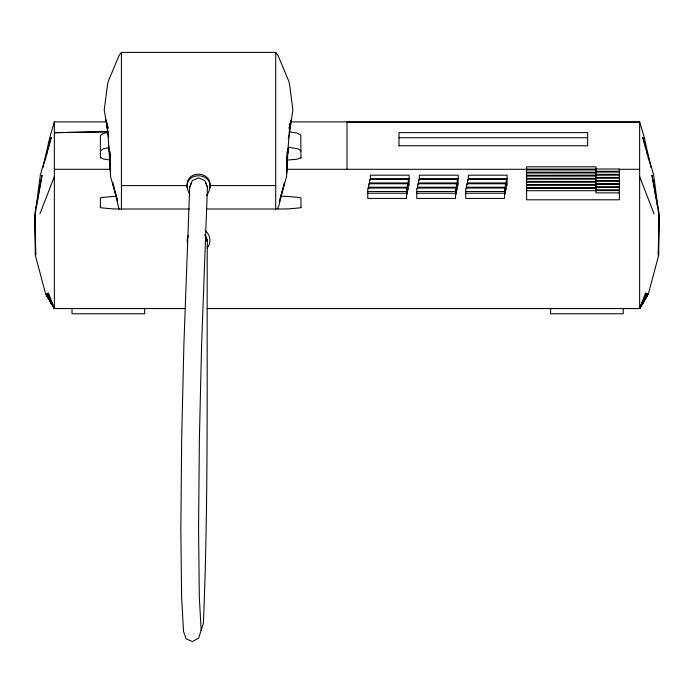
<?xml version="1.0" encoding="UTF-8"?>
<svg xmlns="http://www.w3.org/2000/svg" width="694" height="694" viewBox="0 0 694 694"><rect width="100%" height="100%" fill="white"/><g stroke="black" fill="none" stroke-linecap="round" stroke-linejoin="round"><path stroke-width="1.04" d="M207.289 240.896C206.647 368.367 208.738 495.932 203.377 623.325L198.649 638.098L192.429 641.603L186.166 638.836L183.52 631.427L181.611 597.56L180.848 528.949L181.672 438.625L183.884 344.597L189.705 187.146L192.299 180.613L198.562 177.916L204.834 180.613L207.428 187.146L201.59 345.005L199.386 438.903L198.562 529.028L199.317 597.308L201.182 630.378M286.96 159.689L287.29 156.592M287.62 153.504L288.175 148.351L286.622 173.222L287.325 151.492L286.639 176.363L279.248 201.945M287.03 159.221L287.377 155.994M287.611 153.842L289.545 129.526L291.02 119.888L289.814 125.033M189.852 194.719C175.964 168.399 222.592 170.351 206.673 195.543M209.64 188.664C214.082 170.646 185.185 168.633 187.102 187.146M35.368 212.937L40.321 175.114L51.287 137.317L48.016 149.739M35.455 212.937L35.819 210.837M36.73 205.598L37.094 203.498M37.459 201.399L42.022 175.183L34.7 214.637L35.706 255.123L35.142 214.299L35.238 254.898L45.631 293.97L54.358 308.561L185.506 308.561M43.063 167.367L49.777 137.36L54.358 121.875L105.297 121.875M278.745 206.127L284.575 182.513L280.072 198.874M45.292 160.106L46.116 156.991M46.654 154.927L47.47 151.812M288.244 138.332L289.242 135.078L292.894 109.869L289.606 84.642L288.869 81.398L278.051 55.52L275.7 52.397L121.433 52.397L119.082 55.52L108.264 81.398L107.527 84.642L104.239 109.869L108.637 137.516M100.396 150.962L103.12 148.924L108.368 147.727M300.97 157.269L299.895 158.345L296.832 159.264L286.848 160.088M207.185 308.561L639.642 308.561L645.567 293.068M39.94 213.873L54.358 176.588M188.291 235.344L187.137 240.324L187.527 243.394M189.705 187.146L191.561 182.505M290.639 121.875L639.642 121.875L639.642 308.561L646.47 293.241M656.541 201.399L651.978 175.183L659.3 214.637L658.294 255.123L658.858 214.299L658.762 254.898L648.37 293.97L639.642 308.561L646.825 293.336M648.257 293.883L639.642 308.561L641.95 303.677M648.153 294.03L639.642 308.561L647.051 293.415M648.075 293.796L639.642 308.561L647.276 293.484M647.858 293.727L639.642 308.561L647.485 293.562M639.642 308.561L647.676 293.64M207.254 247.897C211.575 242.926 210.551 234.381 205.068 230.668M108.368 132.276L103.12 133.474L100.396 135.512L100.396 158.215M108.385 131.66L54.358 132.701L107.986 131.713M639.642 122.222L347 122.222L347 169.301M399.007 137.75L587.636 137.75M399.007 145.766L587.636 145.766M595.964 168.989L619.378 168.989L619.378 199.785L526.616 199.785L526.616 166.82L595.964 166.82L595.964 192.871L619.378 192.871M526.616 169.11L595.964 169.11M54.358 169.301L110.719 169.301M286.301 169.301L526.919 169.301M619.048 169.301L639.642 169.301M526.616 169.909L595.964 169.909M595.964 171.271L619.378 171.271M595.964 172.069L619.378 172.069M526.616 172.19L595.964 172.19M526.616 172.997L595.964 172.997M595.964 174.359L619.378 174.359M526.616 175.278L619.378 175.157M526.616 176.076L595.964 176.076M595.964 177.438L619.378 177.438M595.964 178.245L619.378 178.245M526.616 178.367L595.964 178.367M370.37 178.653L409.139 178.653M419.358 178.653L458.135 178.653M468.346 178.653L507.123 178.653M526.616 179.165L595.964 179.165M595.964 180.527L619.378 180.527M595.964 181.325L619.378 181.325M526.616 181.446L595.964 181.446M526.616 182.253L595.964 182.253M369.503 182.938L408.28 182.938M418.499 182.938L457.268 182.938M467.487 182.938L506.264 182.938M595.964 183.615L619.378 183.615M526.616 184.535L619.378 184.413M526.616 185.333L595.964 185.333M121.433 185.593L187.102 185.593L187.493 188.664M275.7 185.593L210.03 185.593L210.03 187.146M595.964 186.695L619.378 186.695M368.644 187.224L407.421 187.224M417.632 187.224L456.409 187.224M466.62 187.224L505.397 187.224M595.964 187.501L619.378 187.501M526.616 187.623L595.964 187.623M526.616 188.421L595.964 188.421M595.964 189.783L619.378 189.783M595.964 190.581L619.378 190.581M526.616 190.703L595.964 190.703M367.777 191.501L406.554 191.501M416.773 191.501L455.542 191.501M465.761 191.501L504.538 191.501M367.777 193.236L406.554 193.236M416.773 193.236L455.542 193.236M465.761 193.236L504.538 193.236M189.358 209.007L120.34 209.007A19.449 1.692 0 0 1 112.706 208.868L101.914 207.905A21.072 1.83 0 0 1 100.396 207.22M206.612 209.007L281.018 209.007A19.449 1.692 0 0 0 288.652 208.868L299.452 207.905A21.072 1.83 0 0 0 300.962 207.22M289.181 131.825L296.754 133.031L300.788 134.983L300.97 158.215M288.392 147.197L298.238 148.924L300.97 150.962M109.114 159.872L103.311 158.987L100.396 157.269M206.968 241.026L207.359 241.46L207.289 239.673L205.268 236.264M45.743 293.883L54.358 308.561L54.358 121.875M45.847 294.03L54.358 308.561L48.433 293.068M45.925 293.796L54.358 308.561L47.53 293.241M46.142 293.727L54.358 308.561L47.175 293.336M46.325 293.64L54.358 308.561L46.949 293.415M46.515 293.562L54.358 308.561L46.724 293.484M205.571 182.505L207.428 187.146M639.642 176.588L654.06 213.873M205.034 234.494L207.359 241.096M205.034 234.867L206.725 239.673M639.642 121.875L644.223 137.36L650.937 167.367M117.581 200.922L110.493 176.363L109.808 151.492L110.511 173.222L107.874 132.693L106.113 119.888L107.804 127.089M117.624 200.922L112.558 182.513L119.064 209.18M645.984 149.739L642.713 137.317L653.679 175.114L658.632 212.937M646.53 151.812L647.346 154.927M647.884 156.991L648.708 160.106M656.906 203.498L657.27 205.598M658.181 210.837L658.545 212.937M108.585 145.228L109.288 151.682M109.522 153.842L109.99 158.145M108.958 148.351L109.288 151.439M109.513 153.504L109.947 157.625M623.255 308.561L623.255 313.775L550.594 313.775L550.594 308.561M587.636 145.835L587.636 132.632L399.007 132.632L399.007 145.835M507.123 185.576L507.123 175.183L468.346 175.183L468.346 180.379M506.264 189.861L506.264 179.468L467.487 179.468L467.487 184.665M505.397 194.138L505.397 183.754L466.62 183.754L466.62 188.603M458.135 185.576L458.135 175.183L419.358 175.183L419.358 180.379M457.268 189.861L457.268 179.468L418.499 179.468L418.499 184.665M456.409 194.138L456.409 183.754L417.632 183.754L417.632 188.603M409.139 185.576L409.139 175.183L370.37 175.183L370.37 180.379M408.28 189.861L408.28 179.468L369.503 179.468L369.503 184.665M407.421 194.138L407.421 183.754L368.644 183.754L368.644 188.603M300.97 207.68L300.97 198.25A24.169 2.099 0 0 0 299.227 197.469L286.839 196.359A22.312 1.935 0 0 0 281.07 196.22M278.086 206.682L278.086 208.781M275.7 52.397L275.7 209.302M144.673 308.561L144.673 313.775L72.011 313.775L72.011 308.561M121.433 52.397L121.433 209.302M100.396 207.68L100.396 198.25A24.169 2.099 0 0 1 102.131 197.469L114.519 196.359A22.312 1.935 0 0 1 116.392 196.298M290.387 123.142L289.155 128.26L290.387 123.142M406.554 188.039L367.777 188.039L367.777 198.423L406.554 198.423L406.554 188.039M455.542 188.039L416.773 188.039L416.773 198.423L455.542 198.423L455.542 188.039M504.538 188.039L465.761 188.039L465.761 198.423L504.538 198.423L504.538 188.039M107.978 128.26L106.746 123.142L107.978 128.243"/></g></svg>
